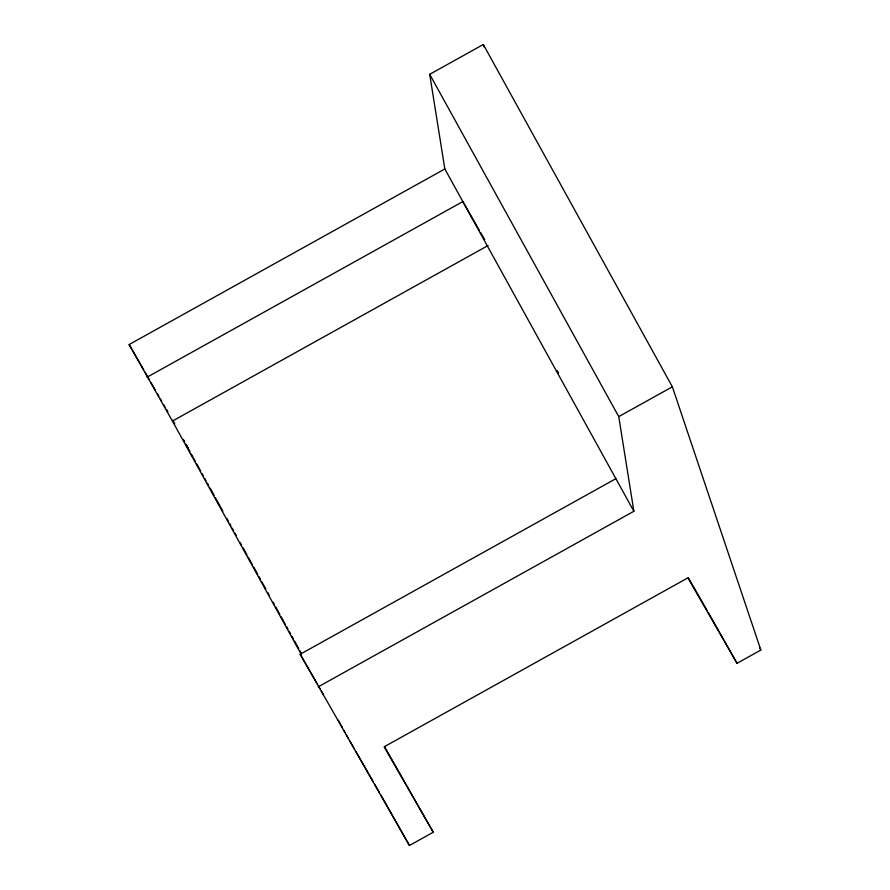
<?xml version="1.0" encoding="UTF-8"?>
<svg xmlns="http://www.w3.org/2000/svg" width="890" height="890" viewBox="0 0 890 890"><rect width="100%" height="100%" fill="white"/><g stroke="black" fill="none" stroke-linecap="round" stroke-linejoin="round"><path stroke-width="1.33" d="M318.197 686.846L633.88 511.283L444.833 168.978L429.703 74.315L483.303 44.5L672.362 386.805L760.85 650.056L737.02 663.306L687.903 577.877L384.135 746.821L433.252 832.25L409.433 845.5L300.197 654.25L615.88 478.686M301.298 654.428L172.415 421.081L129.15 344.541L444.833 168.978M147.15 377.149L462.833 201.585L479.221 230.076M172.415 421.081L488.098 245.518M633.88 511.283L618.75 416.62L672.362 386.805M688.348 577.81L707.038 610.295M708.418 612.698L737.02 663.306M480.589 232.457L484.683 239.577M384.58 746.743L433.252 832.25M129.15 344.541L143.668 369.784M145.048 372.187L149.197 379.396M151.267 383.012L155.416 390.221M157.486 393.825L158.865 396.228M160.244 398.631L161.635 401.034M163.704 404.639L165.084 407.041M166.474 409.445L167.854 411.848M172.693 420.269L174.763 423.874M184.642 441.907L183.262 439.504L184.597 441.93M186.021 444.31L188.102 447.926M300.197 654.25L317.263 683.932M318.631 686.312L320 688.682M321.368 691.063L323.415 694.623M349.692 740.747L354.531 749.169M355.911 751.572L373.21 781.654M374.601 784.057L379.44 792.478M380.82 794.892L409.433 845.5M759.515 647.642L760.85 650.056M429.703 74.315L618.75 416.62M557.24 370.696L558.575 373.132M185.943 444.366L189.97 451.653M191.306 454.078L195.333 461.365M196.679 463.801L200.706 471.088M202.041 473.513L203.387 475.95M204.722 478.375L206.068 480.8M207.415 483.237L208.749 485.662M210.096 488.098L214.123 495.385M215.458 497.81L222.845 511.172M226.872 518.458L228.207 520.895M229.553 523.32L230.888 525.756M232.234 528.182L233.581 530.607M234.916 533.043L236.262 535.469M240.289 542.755L241.624 545.192M242.97 547.617L246.997 554.904M248.332 557.34L252.36 564.627M253.706 567.052L257.733 574.339M259.068 576.776L260.414 579.201M261.76 581.637L265.776 588.924M267.79 592.562L269.136 594.998M273.163 602.285L274.498 604.71M275.844 607.147L279.872 614.434M281.218 616.859L285.234 624.146M286.58 626.582L287.926 629.008M289.261 631.433L290.607 633.869M291.942 636.294L293.288 638.731M294.635 641.156L298.662 648.443M299.997 650.879L301.343 653.305M338.245 720.121L342.261 727.408M343.607 729.833L344.953 732.27M346.288 734.695L348.301 738.344M483.303 44.5L484.193 47.137"/></g></svg>
